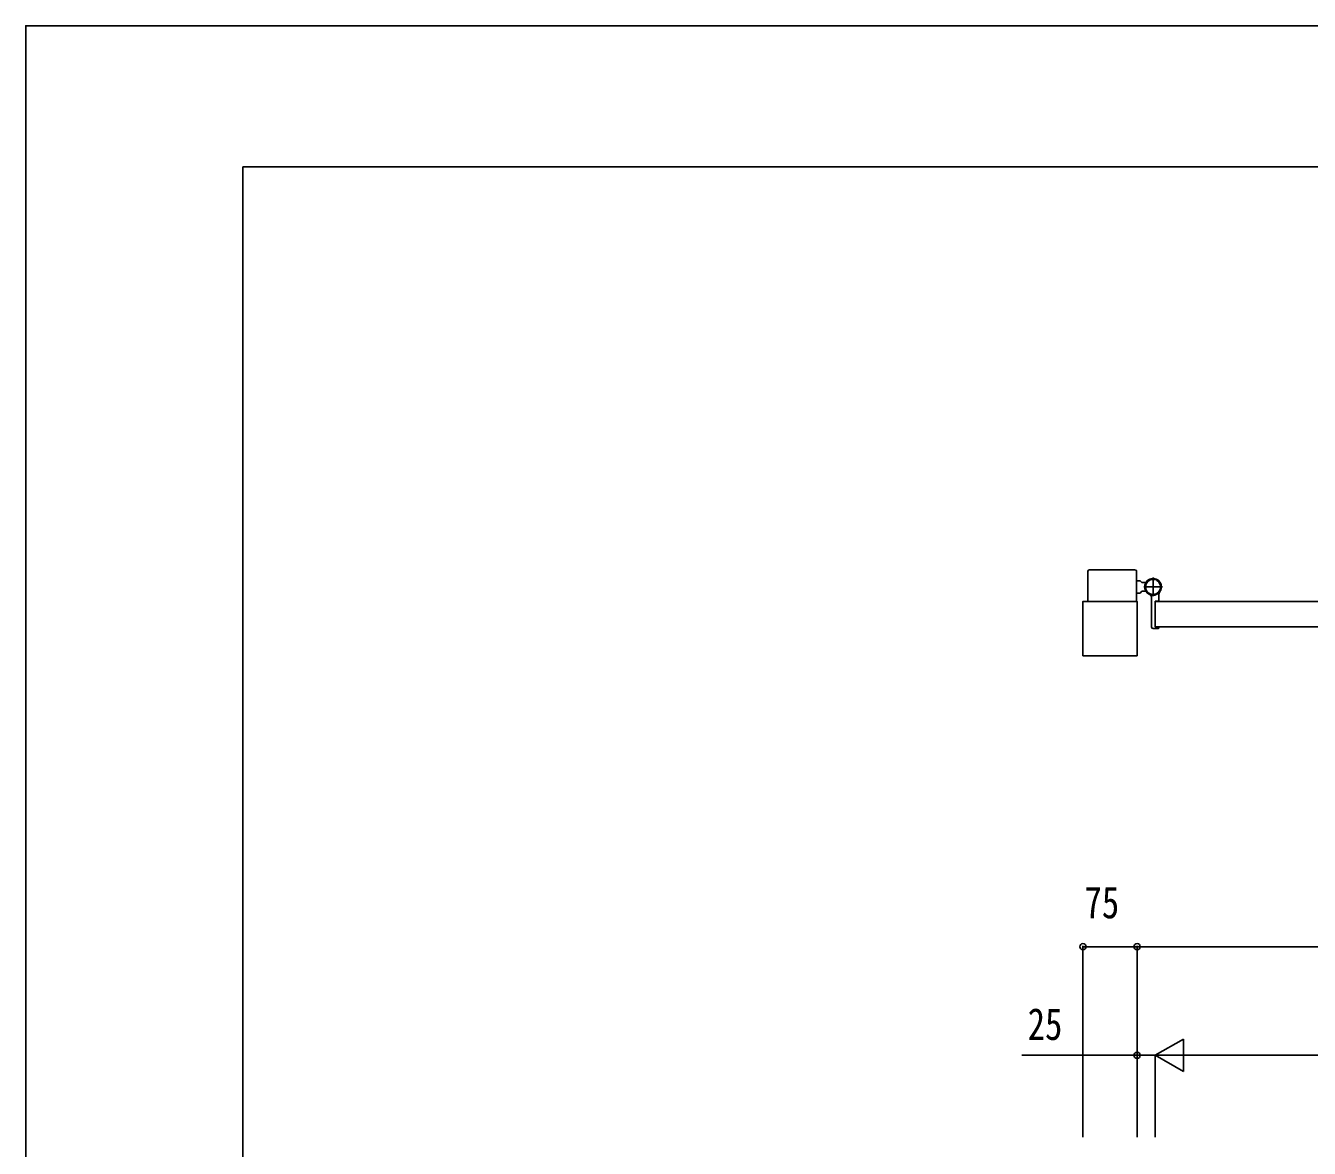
# Model space of a CAD drawing. Units: millimetres, scale not verified. Extents: x -4205 to 4205, y -2970 to 2970.
# Drawn here: x -4205 to -2432, y 1420 to 2970 of the extents above; entities that cross this region are included whole.
import ezdxf
from ezdxf.enums import TextEntityAlignment as Align

# ---------------------------------------------------------------- set-up
doc = ezdxf.new("R2010")
doc.units = ezdxf.units.MM
doc.header["$LTSCALE"] = 12
for name, color, linetype in [('0-4_YKK_A1', 4, 'Continuous'), ('0-5_YKK_D', 6, 'Continuous'), ('0-6_YKK_ZWAK', 7, 'Continuous')]:
    doc.layers.add(name, color=color, linetype=linetype)
doc.styles.add('ＭＳ ゴシック', font='')
doc.styles.get('ＭＳ ゴシック').set_extended_font_data('MS Gothic')

msp = doc.modelspace()

# ---------------------------------------------------------------- linework, layer by layer
at = {"layer": '0-4_YKK_A1'}
for p, q in [((-2737.98, 2216.5), (-2737.98, 2175)), ((-2735.98, 2218.5), (-2672.98, 2218.5)), ((-2670.98, 2175), (-2670.98, 2216.5)), ((-2670.98, 2203.5), (-2665.98, 2203.5)), ((-2663.48, 2201), (-2665.98, 2203.5)), ((-2663.48, 2201), (-2657.79, 2201)), ((-2647.98, 2182), (-2647.98, 2208)), ((-2670.98, 2186.5), (-2665.98, 2186.5)), ((-2663.48, 2189), (-2665.98, 2186.5)), ((-2663.48, 2189), (-2657.79, 2189)), ((-2634.98, 2195), (-2660.98, 2195)), ((-2639.98, 2175.8), (-2639.98, 2184.84)), ((-2649.98, 2180.06), (-2649.98, 2139.5)), ((-2644.98, 2175), (-2644.98, 2140)), ((-2644.68, 2175.3), (-2640.48, 2175.3)), ((-2647.98, 2137.5), (-2640.98, 2137.5)), ((-2644.68, 2139.7), (-2640.48, 2139.7)), ((-2639.98, 2139.2), (-2639.98, 2138.5))]:
    msp.add_line(p, q, dxfattribs=at)
msp.add_lwpolyline([(-2744.98, 2100), (-2669.98, 2100), (-2669.98, 2175), (-2744.98, 2175)], close=True, dxfattribs=at)
for points in [[(-1844.98, 2175), (-1844.98, 2140), (-2644.98, 2140)], [(-1844.98, 2175), (-2644.98, 2175), (-2644.98, 2140)]]:
    msp.add_lwpolyline(points, dxfattribs=at)
for radius in [11.5, 10.35]:
    msp.add_circle((-2647.98, 2195), radius, dxfattribs=at)
for centre, radius, start, end in [((-2735.98, 2216.5), 2, 90, 180), ((-2672.98, 2216.5), 2, 360, 90), ((-2647.98, 2195), 11.5, 321.98772, 244.89722), ((-2654.98, 2180.06), 5, 0.00002, 64.89722), ((-2634.98, 2184.84), 5, 141.98772, 180), ((-2644.68, 2175), 0.3, 90, 180), ((-2640.48, 2175.8), 0.5, 270, 360), ((-2647.98, 2139.5), 2, 180, 270), ((-2644.68, 2140), 0.3, 180, 270), ((-2640.98, 2138.5), 1, 270, 360), ((-2640.48, 2139.2), 0.5, 360, 90)]:
    msp.add_arc(centre, radius, start, end, dxfattribs=at)
at = {"layer": '0-5_YKK_D'}
for p, q in [((-2744.98, 1435.25), (-2744.98, 1699.13)), ((-2669.98, 1698.13), (-2744.98, 1698.13)), ((-2669.98, 1435.25), (-2669.98, 1699.13)), ((-2669.98, 1435.25), (-2669.98, 1699.13)), ((-2669.98, 1698.13), (-1013.98, 1698.13)), ((-2644.98, 1548.13), (-2606.01, 1570.63)), ((-2606.01, 1525.63), (-2606.01, 1570.63)), ((-2669.98, 1435.25), (-2669.98, 1549.13)), ((-2644.98, 1435.25), (-2644.98, 1549.13)), ((-2644.98, 1435.25), (-2644.98, 1549.13)), ((-2644.98, 1548.13), (-2606.01, 1525.63)), ((-2644.98, 1548.13), (-2567.04, 1548.13)), ((-1889.98, 1548.13), (-2599.98, 1548.13))]:
    msp.add_line(p, q, dxfattribs=at)
msp.add_lwpolyline([(-2644.98, 1548.13), (-2669.98, 1548.13), (-2829.17, 1548.13)], dxfattribs=at)
for centre in [(-2744.98, 1698.13), (-2669.98, 1698.13), (-2669.98, 1698.13), (-2669.98, 1548.13)]:
    msp.add_circle(centre, 4.25, dxfattribs=at)
at = {"layer": '0-6_YKK_ZWAK'}
for p in [(3895.02, 2775), (-3904.98, -2525)]:
    msp.add_line(p, (-3904.98, 2775), dxfattribs=at)
msp.add_lwpolyline([(-4205, -2970), (4205, -2970), (4205, 2970), (-4205, 2970)], close=True, dxfattribs=at)

# ---------------------------------------------------------------- texts
at = {"layer": '0-5_YKK_D', "style": 'ＭＳ ゴシック', "width": 0.8}
for s, p in [('75', (-2742.68, 1724.13)), ('25', (-2821.17, 1556.13))]:
    msp.add_text(s, height=43.99, dxfattribs=at).set_placement(p, align=Align.BOTTOM_LEFT)

doc.saveas('drawing.dxf')
